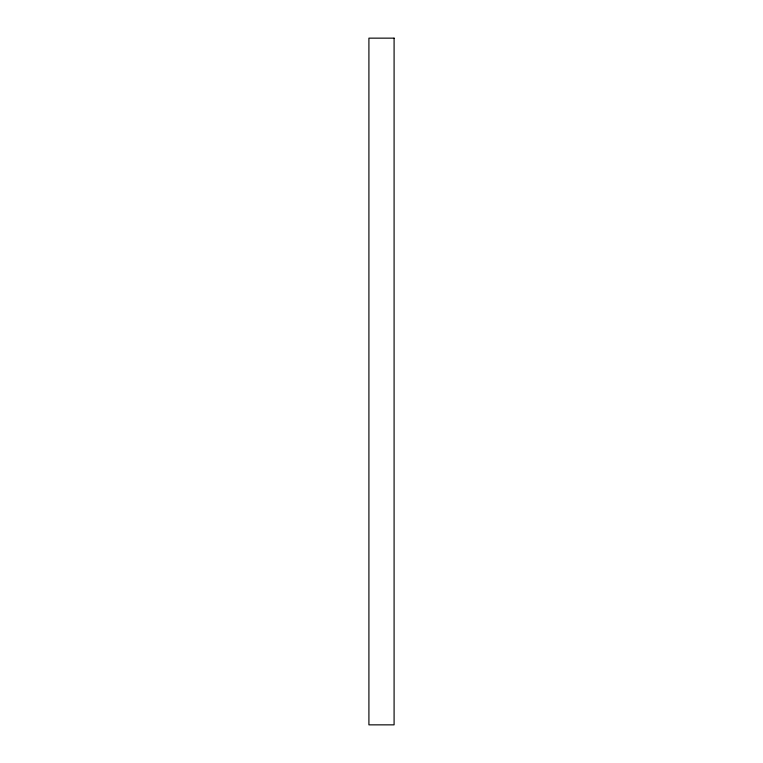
<?xml version="1.0" encoding="UTF-8"?>
<svg xmlns="http://www.w3.org/2000/svg" width="763" height="763" viewBox="0 0 763 763"><rect width="100%" height="100%" fill="white"/><g stroke="black" fill="none" stroke-linecap="round" stroke-linejoin="round"><path stroke-width="1.14" d="M394.089 38.15L368.911 38.15L368.911 724.85L394.089 724.85L394.089 38.15"/></g></svg>
